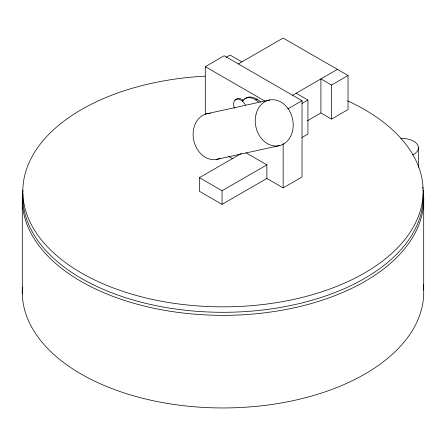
<?xml version="1.0" encoding="UTF-8"?>
<svg xmlns="http://www.w3.org/2000/svg" width="446" height="446" viewBox="0 0 446 446"><rect width="100%" height="100%" fill="white"/><g stroke="black" fill="none" stroke-linecap="round" stroke-linejoin="round"><path stroke-width="0.67" d="M205.305 114.505L205.305 66.66L224.182 55.761L302.026 100.707L302.026 176.978L283.154 187.877L266.881 178.478L222.058 204.357L199.412 191.284L199.412 177.664L241.241 153.508M225.949 57.467L230.075 55.081L241.871 61.894M238.331 63.934L283.154 38.055L348.031 75.513L348.031 109.56L331.517 119.093L320.903 112.966L307.339 120.799M243.12 100.813L242.384 101.242A20.856 12.042 60 0 1 258.474 101.799M255.792 99.893L257.27 99.04M292.593 95.26L337.416 69.381M287.876 108.88L302.026 100.707M320.903 112.966L320.903 78.914L331.517 85.047L348.031 75.513M302.026 103.433L307.924 100.027L307.924 134.079L302.026 137.485M199.412 177.664L222.058 190.737L266.881 164.858L266.881 178.478M206.437 113.841L269.886 99.943M216.433 159.434L279.882 145.535M296.133 93.22L307.924 100.027M205.305 66.66L265.052 101.153M246.019 152.816L266.881 164.858M228.664 156.412L232.851 158.837M423.7 197.55L423.7 290.168M418.42 147.47L418.42 167.217M331.517 85.047L331.517 119.093M283.154 143.5L283.154 187.877M222.058 190.737L222.058 204.357M22.3 201.358L22.3 293.975M423.053 189.974A200.728 115.888 0 0 1 223.312 315.344A200.728 115.888 0 0 1 22.897 190.336M422.635 187.387A200.728 115.888 0 0 1 422.853 188.652M423.315 284.654A200.728 115.888 0 0 1 225.102 407.951A200.728 115.888 0 0 1 22.462 287.079M423.12 194.077A200.17 115.57 0 0 1 223 312.3A200.17 115.57 0 0 1 22.88 194.077M347.646 100.852A200.17 115.57 0 0 1 340.761 284.732A200.17 115.57 0 0 1 35.613 231.92A200.17 115.57 0 0 1 205.071 76.177M244.598 99.213A20.856 12.042 60 0 1 260.726 102.05M235.51 100.266A10.007 5.781 60 0 1 243.181 100.244M220.263 158.23A23.354 18.754 77.6 0 1 193.77 140.512A23.354 18.754 77.6 0 1 210.417 113.334M234.406 108.322A10.007 5.781 60 0 1 236.408 99.224A10.007 5.781 60 0 1 245.501 104.983M400.748 138.561A16.028 9.255 0 0 1 417.233 144.259A16.028 9.255 0 0 1 412.411 154.991M256.049 114.182A23.354 18.754 77.6 0 0 278.572 145.82A23.354 18.754 77.6 0 0 288.066 108.64A23.354 18.754 77.6 0 0 256.049 114.182"/></g></svg>
